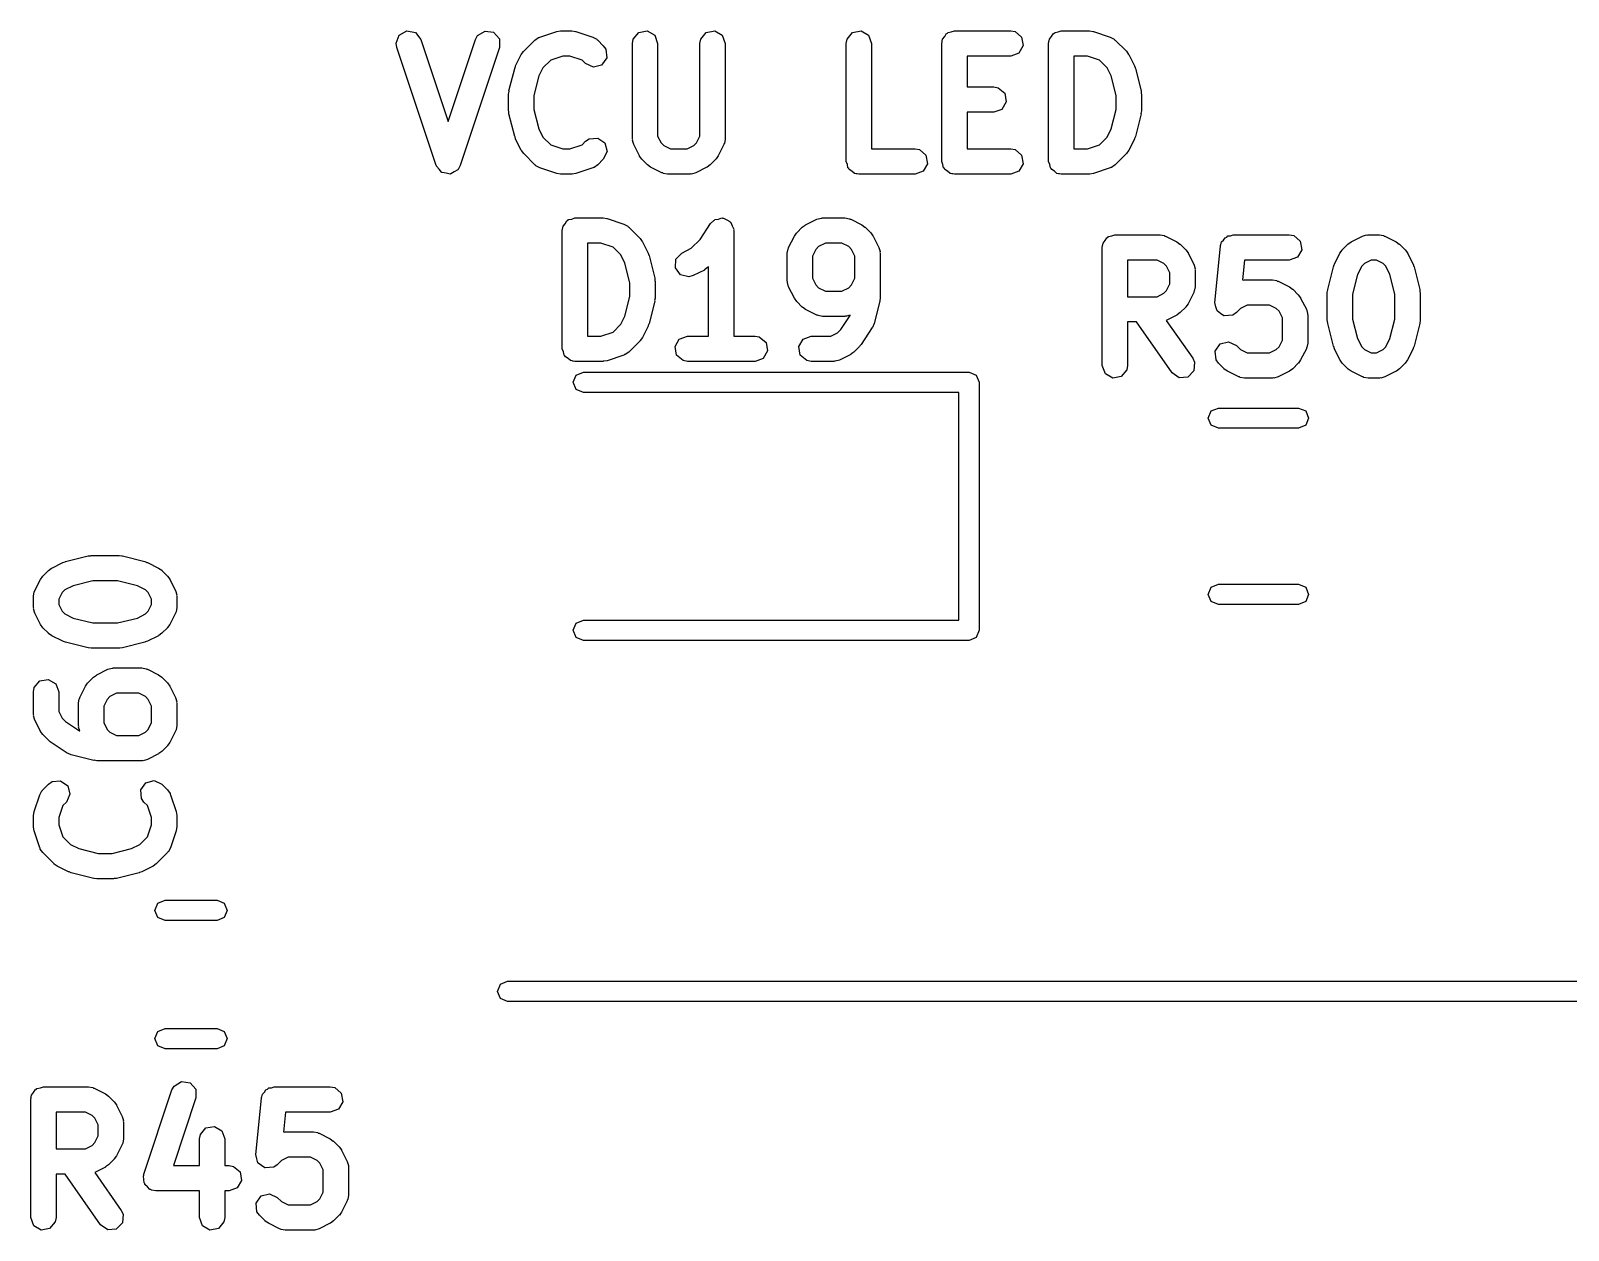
# Model space of a CAD drawing. Extents: x 72 to 186, y -144 to -85.
# Drawn here: x 140.32 to 149.44, y -93.14 to -86.03 of the extents above; entities that cross this region are included whole.
import ezdxf

# ---------------------------------------------------------------- set-up
doc = ezdxf.new("R2010")
doc.units = 0
doc.layers.add('BLACK', color=7, linetype='CONTINUOUS')

msp = doc.modelspace()

# ---------------------------------------------------------------- linework, layer by layer
at = {"layer": 'BLACK', "linetype": 'CONTINUOUS'}
for p, q in [((142.49, -86.1045), (142.509, -86.0568)), ((142.509, -86.0568), (142.554, -86.0323)), ((142.554, -86.0323), (142.605, -86.0426)), ((142.605, -86.0426), (142.637, -86.0828)), ((142.637, -86.0828), (142.799, -86.5694)), ((142.799, -86.5694), (142.961, -86.0828)), ((142.961, -86.0828), (142.973, -86.0599)), ((142.973, -86.0599), (143.017, -86.0331)), ((143.017, -86.0331), (143.068, -86.0406)), ((143.068, -86.0406), (143.102, -86.079)), ((143.102, -86.079), (143.103, -86.1302)), ((143.246, -86.1535), (143.312, -86.0868)), ((143.312, -86.0868), (143.334, -86.0719)), ((143.334, -86.0719), (143.338, -86.0715)), ((143.338, -86.0715), (143.342, -86.0687)), ((143.342, -86.0687), (143.442, -86.0354)), ((143.442, -86.0354), (143.464, -86.0321)), ((143.464, -86.0321), (143.465, -86.0315)), ((143.465, -86.0315), (143.532, -86.0315)), ((143.532, -86.0315), (143.554, -86.0354)), ((143.554, -86.0354), (143.556, -86.0354)), ((143.556, -86.0354), (143.656, -86.0687)), ((143.656, -86.0687), (143.679, -86.0811)), ((143.679, -86.0811), (143.681, -86.0849)), ((143.681, -86.0849), (143.685, -86.0868)), ((143.685, -86.0868), (143.718, -86.1202)), ((143.89, -86.1065), (143.895, -86.0809)), ((143.895, -86.0809), (143.928, -86.0416)), ((143.928, -86.0416), (143.978, -86.0327)), ((143.978, -86.0327), (144.023, -86.0583)), ((144.023, -86.0583), (144.04, -86.1065)), ((144.29, -86.1065), (144.295, -86.0809)), ((144.295, -86.0809), (144.328, -86.0416)), ((144.328, -86.0416), (144.378, -86.0327)), ((144.378, -86.0327), (144.423, -86.0583)), ((144.423, -86.0583), (144.44, -86.1065)), ((145.157, -86.1065), (145.162, -86.0809)), ((145.162, -86.0809), (145.195, -86.0416)), ((145.195, -86.0416), (145.245, -86.0327)), ((145.245, -86.0327), (145.289, -86.0583)), ((145.289, -86.0583), (145.307, -86.1065)), ((145.724, -86.1065), (145.725, -86.0968)), ((145.725, -86.0935), (145.726, -86.0906)), ((145.725, -86.0968), (145.725, -86.0935)), ((145.726, -86.0906), (145.728, -86.0809)), ((145.728, -86.0809), (145.741, -86.066)), ((145.741, -86.066), (145.75, -86.0491)), ((145.75, -86.0491), (145.757, -86.0468)), ((145.757, -86.0468), (145.761, -86.0416)), ((145.761, -86.0416), (145.78, -86.0382)), ((145.78, -86.0382), (145.799, -86.0315)), ((145.799, -86.0315), (146.132, -86.0315)), ((146.132, -86.0315), (146.158, -86.0361)), ((146.158, -86.0361), (146.197, -86.069)), ((146.197, -86.069), (146.206, -86.1196)), ((146.357, -86.1065), (146.359, -86.0968)), ((146.358, -86.0935), (146.36, -86.0906)), ((146.359, -86.0968), (146.358, -86.0935)), ((146.36, -86.0906), (146.362, -86.0809)), ((146.362, -86.0809), (146.374, -86.066)), ((146.374, -86.066), (146.384, -86.0491)), ((146.384, -86.0491), (146.39, -86.0468)), ((146.39, -86.0468), (146.395, -86.0416)), ((146.395, -86.0416), (146.414, -86.0382)), ((146.414, -86.0382), (146.432, -86.0315)), ((146.432, -86.0315), (146.599, -86.0315)), ((146.599, -86.0315), (146.621, -86.0354)), ((146.621, -86.0354), (146.622, -86.0354)), ((146.622, -86.0354), (146.722, -86.0687)), ((146.722, -86.0687), (146.745, -86.0811)), ((146.745, -86.0811), (146.748, -86.0849)), ((146.748, -86.0849), (146.752, -86.0868)), ((146.752, -86.0868), (146.818, -86.1535)), ((142.494, -86.1302), (142.49, -86.1045)), ((142.728, -86.8302), (142.494, -86.1302)), ((143.103, -86.1302), (142.87, -86.8302)), ((143.198, -86.2397), (143.232, -86.173)), ((143.232, -86.173), (143.245, -86.155)), ((143.245, -86.155), (143.246, -86.1535)), ((143.478, -86.1815), (143.406, -86.2054)), ((143.52, -86.1815), (143.478, -86.1815)), ((143.592, -86.2054), (143.52, -86.1815)), ((143.718, -86.1202), (143.733, -86.1415)), ((143.733, -86.1415), (143.738, -86.1926)), ((143.89, -86.6732), (143.89, -86.1065)), ((144.04, -86.1065), (144.04, -86.6555)), ((144.29, -86.6555), (144.29, -86.1065)), ((144.44, -86.1065), (144.44, -86.6732)), ((145.157, -86.8065), (145.157, -86.1065)), ((145.307, -86.1065), (145.307, -86.7315)), ((145.724, -86.8065), (145.724, -86.1065)), ((146.132, -86.1815), (145.874, -86.1815)), ((145.874, -86.1815), (145.874, -86.3649)), ((146.18, -86.164), (146.132, -86.1815)), ((146.206, -86.1196), (146.18, -86.164)), ((146.357, -86.8065), (146.357, -86.1065)), ((146.587, -86.1815), (146.507, -86.1815)), ((146.507, -86.1815), (146.507, -86.7315)), ((146.658, -86.2054), (146.587, -86.1815)), ((146.818, -86.1535), (146.831, -86.1719)), ((146.831, -86.1719), (146.832, -86.173)), ((146.832, -86.173), (146.866, -86.2397)), ((143.159, -86.3883), (143.193, -86.255)), ((143.193, -86.255), (143.198, -86.2432)), ((143.198, -86.2432), (143.198, -86.2397)), ((143.36, -86.251), (143.336, -86.2994)), ((143.406, -86.2054), (143.36, -86.251)), ((143.612, -86.2262), (143.592, -86.2054)), ((143.659, -86.2479), (143.612, -86.2262)), ((143.708, -86.2346), (143.659, -86.2479)), ((143.738, -86.1926), (143.708, -86.2346)), ((146.704, -86.251), (146.658, -86.2054)), ((146.728, -86.2994), (146.704, -86.251)), ((146.866, -86.2397), (146.869, -86.2521)), ((146.869, -86.2521), (146.871, -86.255)), ((146.871, -86.255), (146.905, -86.3883)), ((143.336, -86.2994), (143.307, -86.4158)), ((145.874, -86.3649), (146.032, -86.3649)), ((146.032, -86.3649), (146.058, -86.3694)), ((146.058, -86.3694), (146.097, -86.4024)), ((146.757, -86.4158), (146.728, -86.2994)), ((143.157, -86.4065), (143.16, -86.3918)), ((143.157, -86.5065), (143.157, -86.4065)), ((143.16, -86.3918), (143.159, -86.3883)), ((143.307, -86.4158), (143.307, -86.4973)), ((146.106, -86.4529), (146.08, -86.4973)), ((146.097, -86.4024), (146.106, -86.4529)), ((146.757, -86.4973), (146.757, -86.4158)), ((146.905, -86.3883), (146.906, -86.4033)), ((146.906, -86.4033), (146.907, -86.4065)), ((146.907, -86.4065), (146.907, -86.5065)), ((143.158, -86.5098), (143.157, -86.5065)), ((143.159, -86.5247), (143.158, -86.5098)), ((143.193, -86.6581), (143.159, -86.5247)), ((143.307, -86.4973), (143.336, -86.6137)), ((146.032, -86.5149), (145.874, -86.5149)), ((145.874, -86.5149), (145.874, -86.7315)), ((146.08, -86.4973), (146.032, -86.5149)), ((146.728, -86.6137), (146.757, -86.4973)), ((146.905, -86.5247), (146.871, -86.6581)), ((146.907, -86.5065), (146.904, -86.5213)), ((146.904, -86.5213), (146.905, -86.5247)), ((143.336, -86.6137), (143.36, -86.6621)), ((146.704, -86.6621), (146.728, -86.6137)), ((143.195, -86.661), (143.193, -86.6581)), ((143.198, -86.6734), (143.195, -86.661)), ((143.232, -86.7401), (143.198, -86.6734)), ((143.36, -86.6621), (143.406, -86.7076)), ((143.406, -86.7076), (143.478, -86.7315)), ((143.478, -86.7315), (143.52, -86.7315)), ((143.52, -86.7315), (143.592, -86.7076)), ((143.592, -86.7076), (143.612, -86.6868)), ((143.612, -86.6868), (143.634, -86.6719)), ((143.634, -86.6719), (143.685, -86.6674)), ((143.685, -86.6674), (143.727, -86.6968)), ((143.727, -86.6968), (143.74, -86.7464)), ((143.892, -86.6774), (143.89, -86.6732)), ((143.891, -86.6818), (143.892, -86.6774)), ((143.898, -86.7067), (143.891, -86.6818)), ((143.932, -86.7734), (143.898, -86.7067)), ((144.04, -86.6555), (144.06, -86.6954)), ((144.06, -86.6954), (144.076, -86.7116)), ((144.076, -86.7116), (144.116, -86.7315)), ((144.116, -86.7315), (144.214, -86.7315)), ((144.214, -86.7315), (144.254, -86.7116)), ((144.254, -86.7116), (144.27, -86.6954)), ((144.27, -86.6954), (144.29, -86.6555)), ((144.432, -86.7067), (144.399, -86.7734)), ((144.433, -86.7023), (144.432, -86.7067)), ((144.436, -86.6989), (144.433, -86.7023)), ((144.44, -86.6732), (144.436, -86.6989)), ((145.307, -86.7315), (145.565, -86.7315)), ((145.565, -86.7315), (145.591, -86.7361)), ((145.591, -86.7361), (145.63, -86.769)), ((145.874, -86.7315), (146.132, -86.7315)), ((146.132, -86.7315), (146.158, -86.7361)), ((146.158, -86.7361), (146.197, -86.769)), ((146.507, -86.7315), (146.587, -86.7315)), ((146.587, -86.7315), (146.658, -86.7076)), ((146.658, -86.7076), (146.704, -86.6621)), ((146.866, -86.6734), (146.832, -86.7401)), ((146.871, -86.6581), (146.866, -86.6699)), ((146.866, -86.6699), (146.866, -86.6734)), ((143.233, -86.7412), (143.232, -86.7401)), ((143.246, -86.7596), (143.233, -86.7412)), ((143.312, -86.8262), (143.246, -86.7596)), ((143.316, -86.8281), (143.312, -86.8262)), ((143.685, -86.8262), (143.664, -86.8412)), ((143.718, -86.7929), (143.685, -86.8262)), ((143.74, -86.7464), (143.718, -86.7929)), ((143.933, -86.7745), (143.932, -86.7734)), ((143.946, -86.7929), (143.933, -86.7745)), ((143.979, -86.8262), (143.946, -86.7929)), ((143.98, -86.8269), (143.979, -86.8262)), ((143.998, -86.8403), (143.98, -86.8269)), ((144.352, -86.8262), (144.333, -86.8391)), ((144.385, -86.7929), (144.352, -86.8262)), ((144.386, -86.7914), (144.385, -86.7929)), ((144.399, -86.7734), (144.386, -86.7914)), ((145.164, -86.8248), (145.157, -86.8065)), ((145.167, -86.844), (145.164, -86.8248)), ((145.639, -86.8196), (145.614, -86.864)), ((145.63, -86.769), (145.639, -86.8196)), ((145.73, -86.8248), (145.724, -86.8065)), ((145.734, -86.844), (145.73, -86.8248)), ((146.206, -86.8196), (146.18, -86.864)), ((146.197, -86.769), (146.206, -86.8196)), ((146.364, -86.8248), (146.357, -86.8065)), ((146.367, -86.844), (146.364, -86.8248)), ((146.752, -86.8262), (146.73, -86.8412)), ((146.818, -86.7596), (146.752, -86.8262)), ((146.819, -86.7581), (146.818, -86.7596)), ((146.832, -86.7401), (146.819, -86.7581)), ((142.729, -86.8319), (142.728, -86.8302)), ((142.729, -86.8341), (142.729, -86.8319)), ((142.745, -86.8519), (142.729, -86.8341)), ((142.759, -86.8704), (142.745, -86.8519)), ((142.762, -86.8709), (142.759, -86.8704)), ((142.763, -86.8725), (142.762, -86.8709)), ((142.786, -86.876), (142.763, -86.8725)), ((142.81, -86.8807), (142.786, -86.876)), ((142.812, -86.8797), (142.81, -86.8807)), ((142.814, -86.88), (142.812, -86.8797)), ((142.834, -86.8676), (142.814, -86.88)), ((142.855, -86.8563), (142.834, -86.8676)), ((142.856, -86.8543), (142.855, -86.8563)), ((142.857, -86.8532), (142.856, -86.8543)), ((142.87, -86.8302), (142.857, -86.8532)), ((143.319, -86.8319), (143.316, -86.8281)), ((143.342, -86.8444), (143.319, -86.8319)), ((143.442, -86.8777), (143.342, -86.8444)), ((143.443, -86.8776), (143.442, -86.8777)), ((143.465, -86.8815), (143.443, -86.8776)), ((143.532, -86.8815), (143.465, -86.8815)), ((143.534, -86.881), (143.532, -86.8815)), ((143.556, -86.8777), (143.534, -86.881)), ((143.656, -86.8444), (143.556, -86.8777)), ((143.659, -86.8416), (143.656, -86.8444)), ((143.664, -86.8412), (143.659, -86.8416)), ((144.065, -86.8736), (143.998, -86.8403)), ((144.07, -86.8741), (144.065, -86.8736)), ((144.073, -86.877), (144.07, -86.8741)), ((144.099, -86.8815), (144.073, -86.877)), ((144.232, -86.8815), (144.099, -86.8815)), ((144.236, -86.88), (144.232, -86.8815)), ((144.241, -86.881), (144.236, -86.88)), ((144.266, -86.8736), (144.241, -86.881)), ((144.332, -86.8403), (144.266, -86.8736)), ((144.333, -86.8391), (144.332, -86.8403)), ((145.172, -86.8484), (145.167, -86.844)), ((145.175, -86.8547), (145.172, -86.8484)), ((145.191, -86.8645), (145.175, -86.8547)), ((145.206, -86.877), (145.191, -86.8645)), ((145.216, -86.8787), (145.206, -86.877)), ((145.219, -86.8804), (145.216, -86.8787)), ((145.222, -86.8798), (145.219, -86.8804)), ((145.232, -86.8815), (145.222, -86.8798)), ((145.565, -86.8815), (145.232, -86.8815)), ((145.614, -86.864), (145.565, -86.8815)), ((145.739, -86.8484), (145.734, -86.844)), ((145.741, -86.8547), (145.739, -86.8484)), ((145.758, -86.8645), (145.741, -86.8547)), ((145.773, -86.877), (145.758, -86.8645)), ((145.783, -86.8787), (145.773, -86.877)), ((145.786, -86.8804), (145.783, -86.8787)), ((145.789, -86.8798), (145.786, -86.8804)), ((145.799, -86.8815), (145.789, -86.8798)), ((146.132, -86.8815), (145.799, -86.8815)), ((146.18, -86.864), (146.132, -86.8815)), ((146.372, -86.8484), (146.367, -86.844)), ((146.375, -86.8547), (146.372, -86.8484)), ((146.391, -86.8645), (146.375, -86.8547)), ((146.406, -86.877), (146.391, -86.8645)), ((146.416, -86.8787), (146.406, -86.877)), ((146.419, -86.8804), (146.416, -86.8787)), ((146.422, -86.8798), (146.419, -86.8804)), ((146.432, -86.8815), (146.422, -86.8798)), ((146.599, -86.8815), (146.432, -86.8815)), ((146.6, -86.881), (146.599, -86.8815)), ((146.622, -86.8777), (146.6, -86.881)), ((146.722, -86.8444), (146.622, -86.8777)), ((146.726, -86.8416), (146.722, -86.8444)), ((146.73, -86.8412), (146.726, -86.8416)), ((143.478, -87.2001), (143.48, -87.1904)), ((143.48, -87.1904), (143.492, -87.1755)), ((143.492, -87.1755), (143.502, -87.1586)), ((143.502, -87.1586), (143.508, -87.1563)), ((143.508, -87.1563), (143.512, -87.1511)), ((143.512, -87.1511), (143.532, -87.1477)), ((143.532, -87.1477), (143.55, -87.141)), ((143.55, -87.141), (143.717, -87.141)), ((143.717, -87.141), (143.739, -87.1449)), ((143.739, -87.1449), (143.74, -87.1449)), ((143.74, -87.1449), (143.84, -87.1782)), ((143.84, -87.1782), (143.863, -87.1906)), ((143.863, -87.1906), (143.866, -87.1944)), ((144.292, -87.2683), (144.354, -87.1744)), ((144.354, -87.1744), (144.372, -87.1556)), ((144.372, -87.1556), (144.376, -87.1544)), ((144.376, -87.1544), (144.379, -87.1511)), ((144.379, -87.1511), (144.401, -87.1473)), ((144.401, -87.1473), (144.421, -87.1412)), ((144.421, -87.1412), (144.425, -87.1429)), ((144.425, -87.1429), (144.43, -87.1422)), ((144.43, -87.1422), (144.449, -87.1531)), ((144.449, -87.1531), (144.468, -87.1618)), ((144.468, -87.1618), (144.47, -87.1657)), ((144.47, -87.1657), (144.474, -87.1678)), ((144.474, -87.1678), (144.482, -87.1883)), ((144.482, -87.1883), (144.491, -87.2078)), ((144.897, -87.1963), (144.915, -87.1835)), ((144.915, -87.1835), (144.916, -87.1823)), ((144.916, -87.1823), (144.983, -87.149)), ((144.983, -87.149), (145.008, -87.1415)), ((145.008, -87.1415), (145.012, -87.1426)), ((145.012, -87.1426), (145.017, -87.141)), ((145.017, -87.141), (145.15, -87.141)), ((145.15, -87.141), (145.176, -87.1456)), ((145.176, -87.1456), (145.179, -87.1484)), ((145.179, -87.1484), (145.184, -87.149)), ((145.184, -87.149), (145.25, -87.1823)), ((145.25, -87.1823), (145.268, -87.1956)), ((143.475, -87.216), (143.477, -87.2063)), ((143.475, -87.916), (143.475, -87.216)), ((143.476, -87.203), (143.478, -87.2001)), ((143.477, -87.2063), (143.476, -87.203)), ((143.866, -87.1944), (143.87, -87.1963)), ((143.87, -87.1963), (143.936, -87.263)), ((143.936, -87.263), (143.949, -87.2814)), ((143.949, -87.2814), (143.95, -87.2825)), ((143.95, -87.2825), (143.984, -87.3492)), ((144.239, -87.3211), (144.292, -87.2683)), ((144.491, -87.2078), (144.49, -87.212)), ((144.49, -87.212), (144.492, -87.216)), ((144.492, -87.216), (144.492, -87.841)), ((144.816, -87.3158), (144.85, -87.2492)), ((144.85, -87.2492), (144.863, -87.2311)), ((144.863, -87.2311), (144.864, -87.2297)), ((144.864, -87.2297), (144.897, -87.1963)), ((145.268, -87.1956), (145.27, -87.1963)), ((145.27, -87.1963), (145.303, -87.2297)), ((145.303, -87.2297), (145.316, -87.248)), ((145.316, -87.248), (145.317, -87.2492)), ((145.317, -87.2492), (145.35, -87.3158)), ((146.68, -87.2904), (146.692, -87.2755)), ((146.692, -87.2755), (146.702, -87.2586)), ((146.702, -87.2586), (146.708, -87.2563)), ((146.708, -87.2563), (146.712, -87.2511)), ((146.712, -87.2511), (146.732, -87.2477)), ((146.732, -87.2477), (146.75, -87.241)), ((146.75, -87.241), (147.017, -87.241)), ((147.017, -87.241), (147.042, -87.2456)), ((147.042, -87.2456), (147.046, -87.2484)), ((147.046, -87.2484), (147.05, -87.249)), ((147.05, -87.249), (147.117, -87.2823)), ((147.117, -87.2823), (147.135, -87.2956)), ((147.382, -87.2835), (147.394, -87.2724)), ((147.394, -87.2724), (147.402, -87.2586)), ((147.402, -87.2586), (147.412, -87.255)), ((147.412, -87.255), (147.419, -87.2477)), ((147.419, -87.2477), (147.435, -87.2465)), ((147.435, -87.2465), (147.45, -87.241)), ((147.45, -87.241), (147.783, -87.241)), ((147.783, -87.241), (147.809, -87.2456)), ((147.809, -87.2456), (147.848, -87.2785)), ((147.848, -87.2785), (147.857, -87.3291)), ((148.149, -87.2835), (148.15, -87.2823)), ((148.15, -87.2823), (148.216, -87.249)), ((148.216, -87.249), (148.241, -87.2415)), ((148.241, -87.2415), (148.246, -87.2426)), ((148.246, -87.2426), (148.25, -87.241)), ((148.25, -87.241), (148.317, -87.241)), ((148.317, -87.241), (148.342, -87.2456)), ((148.342, -87.2456), (148.346, -87.2484)), ((148.346, -87.2484), (148.35, -87.249)), ((148.35, -87.249), (148.417, -87.2823)), ((148.417, -87.2823), (148.435, -87.2956)), ((143.704, -87.291), (143.625, -87.291)), ((143.625, -87.291), (143.625, -87.841)), ((143.776, -87.3149), (143.704, -87.291)), ((143.822, -87.3605), (143.776, -87.3149)), ((143.846, -87.4089), (143.822, -87.3605)), ((143.984, -87.3492), (143.987, -87.3616)), ((143.987, -87.3616), (143.989, -87.3645)), ((143.989, -87.3645), (144.023, -87.4978)), ((144.148, -87.3862), (144.183, -87.349)), ((144.183, -87.349), (144.239, -87.3211)), ((144.808, -87.3494), (144.813, -87.3237)), ((144.808, -87.516), (144.808, -87.3494)), ((144.813, -87.3237), (144.816, -87.3203)), ((144.816, -87.3203), (144.816, -87.3158)), ((144.978, -87.3271), (144.958, -87.3671)), ((144.958, -87.3671), (144.958, -87.4983)), ((144.994, -87.311), (144.978, -87.3271)), ((145.034, -87.291), (144.994, -87.311)), ((145.132, -87.291), (145.034, -87.291)), ((145.172, -87.311), (145.132, -87.291)), ((145.188, -87.3271), (145.172, -87.311)), ((145.208, -87.3671), (145.188, -87.3271)), ((145.208, -87.4983), (145.208, -87.3671)), ((145.35, -87.3158), (145.358, -87.3408)), ((145.358, -87.3408), (145.357, -87.3452)), ((145.357, -87.3452), (145.358, -87.3494)), ((145.358, -87.3494), (145.358, -87.616)), ((146.675, -87.316), (146.677, -87.3063)), ((146.675, -88.016), (146.675, -87.316)), ((146.676, -87.303), (146.678, -87.3001)), ((146.677, -87.3063), (146.676, -87.303)), ((146.678, -87.3001), (146.68, -87.2904)), ((147.135, -87.2956), (147.136, -87.2963)), ((147.136, -87.2963), (147.17, -87.3297)), ((147.17, -87.3297), (147.183, -87.348)), ((147.183, -87.348), (147.184, -87.3492)), ((147.184, -87.3492), (147.217, -87.4158)), ((147.342, -87.6419), (147.375, -87.3086)), ((147.375, -87.3086), (147.376, -87.3048)), ((147.376, -87.303), (147.378, -87.3003)), ((147.376, -87.3048), (147.376, -87.303)), ((147.378, -87.3003), (147.382, -87.2835)), ((147.832, -87.3735), (147.783, -87.391)), ((147.857, -87.3291), (147.832, -87.3735)), ((148.05, -87.4158), (148.083, -87.3492)), ((148.083, -87.3492), (148.096, -87.3312)), ((148.096, -87.3312), (148.097, -87.3297)), ((148.097, -87.3297), (148.13, -87.2963)), ((148.13, -87.2963), (148.149, -87.2835)), ((148.435, -87.2956), (148.436, -87.2963)), ((148.436, -87.2963), (148.47, -87.3297)), ((148.47, -87.3297), (148.483, -87.348)), ((148.483, -87.348), (148.484, -87.3492)), ((148.484, -87.3492), (148.517, -87.4158)), ((143.875, -87.5253), (143.846, -87.4089)), ((144.145, -87.4374), (144.148, -87.3862)), ((144.175, -87.4786), (144.145, -87.4374)), ((144.317, -87.4498), (144.25, -87.4831)), ((144.318, -87.4486), (144.317, -87.4498)), ((144.336, -87.4357), (144.318, -87.4486)), ((144.342, -87.4304), (144.336, -87.4357)), ((144.342, -87.841), (144.342, -87.4304)), ((146.999, -87.391), (146.825, -87.391)), ((146.825, -87.391), (146.825, -87.6077)), ((147.039, -87.411), (146.999, -87.391)), ((147.055, -87.4271), (147.039, -87.411)), ((147.075, -87.4671), (147.055, -87.4271)), ((147.217, -87.4158), (147.225, -87.4408)), ((147.225, -87.4408), (147.223, -87.4452)), ((147.223, -87.4452), (147.225, -87.4494)), ((147.225, -87.4494), (147.225, -87.5494)), ((147.518, -87.391), (147.506, -87.5088)), ((147.783, -87.391), (147.518, -87.391)), ((148.011, -87.5645), (148.044, -87.4312)), ((148.044, -87.4312), (148.049, -87.4194)), ((148.049, -87.4194), (148.05, -87.4158)), ((148.212, -87.4271), (148.187, -87.4755)), ((148.228, -87.411), (148.212, -87.4271)), ((148.268, -87.391), (148.228, -87.411)), ((148.299, -87.391), (148.268, -87.391)), ((148.339, -87.411), (148.299, -87.391)), ((148.355, -87.4271), (148.339, -87.411)), ((148.379, -87.4755), (148.355, -87.4271)), ((148.517, -87.4158), (148.521, -87.4282)), ((148.521, -87.4282), (148.523, -87.4312)), ((148.523, -87.4312), (148.556, -87.5645)), ((143.875, -87.6068), (143.875, -87.5253)), ((144.023, -87.4978), (144.024, -87.5128)), ((144.024, -87.5128), (144.025, -87.516)), ((144.025, -87.516), (144.025, -87.616)), ((144.225, -87.4905), (144.175, -87.4786)), ((144.25, -87.4831), (144.225, -87.4905)), ((144.81, -87.5202), (144.808, -87.516)), ((144.809, -87.5246), (144.81, -87.5202)), ((144.816, -87.5496), (144.809, -87.5246)), ((144.85, -87.6162), (144.816, -87.5496)), ((144.958, -87.4983), (144.978, -87.5383)), ((144.978, -87.5383), (144.994, -87.5544)), ((144.994, -87.5544), (145.034, -87.5744)), ((145.132, -87.5744), (145.172, -87.5544)), ((145.172, -87.5544), (145.188, -87.5383)), ((145.188, -87.5383), (145.208, -87.4983)), ((147.055, -87.5716), (147.075, -87.5317)), ((147.075, -87.5317), (147.075, -87.4671)), ((147.225, -87.5494), (147.22, -87.575)), ((147.506, -87.5088), (147.508, -87.5082)), ((147.508, -87.5082), (147.512, -87.5092)), ((147.512, -87.5092), (147.517, -87.5077)), ((147.517, -87.5077), (147.683, -87.5077)), ((147.683, -87.5077), (147.709, -87.5122)), ((147.709, -87.5122), (147.712, -87.5151)), ((147.712, -87.5151), (147.717, -87.5156)), ((147.717, -87.5156), (147.784, -87.549)), ((147.784, -87.549), (147.802, -87.5623)), ((148.187, -87.4755), (148.158, -87.5919)), ((148.408, -87.5919), (148.379, -87.4755)), ((143.846, -87.7232), (143.875, -87.6068)), ((144.023, -87.6342), (143.989, -87.7676)), ((144.025, -87.616), (144.022, -87.6308)), ((144.022, -87.6308), (144.023, -87.6342)), ((144.851, -87.6174), (144.85, -87.6162)), ((144.864, -87.6357), (144.851, -87.6174)), ((144.897, -87.6691), (144.864, -87.6357)), ((145.034, -87.5744), (145.132, -87.5744)), ((145.356, -87.6342), (145.323, -87.7676)), ((145.358, -87.616), (145.356, -87.6308)), ((145.356, -87.6308), (145.356, -87.6342)), ((146.825, -87.6077), (146.999, -87.6077)), ((146.999, -87.6077), (147.039, -87.5877)), ((147.039, -87.5877), (147.055, -87.5716)), ((147.217, -87.5829), (147.184, -87.6496)), ((147.218, -87.5785), (147.217, -87.5829)), ((147.22, -87.575), (147.218, -87.5785)), ((147.342, -87.6424), (147.342, -87.6419)), ((147.342, -87.6428), (147.342, -87.6424)), ((147.348, -87.6672), (147.342, -87.6428)), ((147.802, -87.5623), (147.803, -87.563)), ((147.803, -87.563), (147.836, -87.5963)), ((147.836, -87.5963), (147.849, -87.6147)), ((147.849, -87.6147), (147.85, -87.6158)), ((147.85, -87.6158), (147.884, -87.6825)), ((148.008, -87.5827), (148.011, -87.568)), ((148.008, -87.7494), (148.008, -87.5827)), ((148.011, -87.568), (148.011, -87.5645)), ((148.158, -87.5919), (148.158, -87.7401)), ((148.408, -87.7401), (148.408, -87.5919)), ((148.556, -87.5645), (148.557, -87.5794)), ((148.557, -87.5794), (148.558, -87.5827)), ((148.558, -87.5827), (148.558, -87.7494)), ((143.822, -87.7716), (143.846, -87.7232)), ((144.898, -87.6698), (144.897, -87.6691)), ((144.916, -87.6831), (144.898, -87.6698)), ((144.983, -87.7164), (144.916, -87.6831)), ((144.988, -87.717), (144.983, -87.7164)), ((144.991, -87.7198), (144.988, -87.717)), ((145.017, -87.7244), (144.991, -87.7198)), ((145.15, -87.7244), (145.017, -87.7244)), ((145.125, -87.8016), (145.18, -87.7186)), ((145.154, -87.7228), (145.15, -87.7244)), ((145.159, -87.7239), (145.154, -87.7228)), ((145.181, -87.7173), (145.159, -87.7239)), ((145.18, -87.7186), (145.181, -87.7173)), ((147.117, -87.7164), (147.054, -87.7479)), ((147.118, -87.7153), (147.117, -87.7164)), ((147.136, -87.7024), (147.118, -87.7153)), ((147.17, -87.6691), (147.136, -87.7024)), ((147.184, -87.6496), (147.17, -87.6676)), ((147.17, -87.6676), (147.17, -87.6691)), ((147.355, -87.6916), (147.348, -87.6672)), ((147.355, -87.6919), (147.355, -87.6916)), ((147.355, -87.6924), (147.355, -87.6919)), ((147.376, -87.7068), (147.355, -87.6924)), ((147.396, -87.7216), (147.376, -87.7068)), ((147.397, -87.7215), (147.396, -87.7216)), ((147.422, -87.7196), (147.397, -87.7218)), ((147.397, -87.7218), (147.397, -87.7215)), ((147.448, -87.7177), (147.422, -87.7196)), ((147.47, -87.7024), (147.448, -87.7173)), ((147.448, -87.7173), (147.448, -87.7174)), ((147.448, -87.7174), (147.448, -87.7177)), ((147.494, -87.6777), (147.47, -87.7024)), ((147.534, -87.6577), (147.494, -87.6777)), ((147.666, -87.6577), (147.534, -87.6577)), ((147.706, -87.6777), (147.666, -87.6577)), ((147.722, -87.6938), (147.706, -87.6777)), ((147.742, -87.7337), (147.722, -87.6938)), ((147.742, -87.865), (147.742, -87.7337)), ((147.884, -87.6825), (147.891, -87.7075)), ((147.891, -87.7075), (147.89, -87.7118)), ((147.89, -87.7118), (147.892, -87.716)), ((147.892, -87.716), (147.892, -87.8827)), ((143.704, -87.841), (143.776, -87.8171)), ((143.776, -87.8171), (143.822, -87.7716)), ((143.984, -87.7829), (143.95, -87.8496)), ((143.989, -87.7676), (143.984, -87.7794)), ((143.984, -87.7794), (143.984, -87.7829)), ((145.066, -87.841), (145.106, -87.8211)), ((145.106, -87.8211), (145.125, -87.8016)), ((145.312, -87.791), (145.246, -87.891)), ((145.313, -87.7905), (145.312, -87.791)), ((145.323, -87.7676), (145.313, -87.7905)), ((146.878, -87.7577), (146.825, -87.7577)), ((146.825, -87.7577), (146.825, -88.016)), ((147.089, -88.059), (146.878, -87.7577)), ((147.054, -87.7479), (147.211, -87.973)), ((148.01, -87.7526), (148.008, -87.7494)), ((148.011, -87.7676), (148.01, -87.7526)), ((148.044, -87.9009), (148.011, -87.7676)), ((148.158, -87.7401), (148.187, -87.8565)), ((148.379, -87.8565), (148.408, -87.7401)), ((148.556, -87.7676), (148.523, -87.9009)), ((148.558, -87.7494), (148.556, -87.7641)), ((148.556, -87.7641), (148.556, -87.7676)), ((143.482, -87.9343), (143.475, -87.916)), ((143.625, -87.841), (143.704, -87.841)), ((143.936, -87.8691), (143.87, -87.9357)), ((143.937, -87.8676), (143.936, -87.8691)), ((143.95, -87.8496), (143.937, -87.8676)), ((144.143, -87.903), (144.168, -87.8586)), ((144.152, -87.9535), (144.143, -87.903)), ((144.168, -87.8586), (144.217, -87.841)), ((144.217, -87.841), (144.342, -87.841)), ((144.492, -87.841), (144.617, -87.841)), ((144.617, -87.841), (144.642, -87.8456)), ((144.642, -87.8456), (144.682, -87.8785)), ((144.682, -87.8785), (144.691, -87.9291)), ((144.876, -87.903), (144.902, -87.8586)), ((144.885, -87.9535), (144.876, -87.903)), ((144.902, -87.8586), (144.95, -87.841)), ((144.95, -87.841), (145.066, -87.841)), ((145.236, -87.9024), (145.203, -87.9357)), ((145.238, -87.8992), (145.236, -87.9024)), ((145.246, -87.891), (145.238, -87.8992)), ((147.344, -87.93), (147.374, -87.8879)), ((147.374, -87.8879), (147.423, -87.8747)), ((147.423, -87.8747), (147.47, -87.8963)), ((147.47, -87.8963), (147.494, -87.9211)), ((147.494, -87.9211), (147.534, -87.941)), ((147.666, -87.941), (147.706, -87.9211)), ((147.706, -87.9211), (147.722, -87.9049)), ((147.722, -87.9049), (147.742, -87.865)), ((147.884, -87.9162), (147.85, -87.9829)), ((147.887, -87.9084), (147.884, -87.9118)), ((147.884, -87.9118), (147.884, -87.9162)), ((147.892, -87.8827), (147.887, -87.9084)), ((148.046, -87.9038), (148.044, -87.9009)), ((148.05, -87.9162), (148.046, -87.9038)), ((148.083, -87.9829), (148.05, -87.9162)), ((148.187, -87.8565), (148.212, -87.9049)), ((148.212, -87.9049), (148.228, -87.9211)), ((148.228, -87.9211), (148.268, -87.941)), ((148.299, -87.941), (148.339, -87.9211)), ((148.339, -87.9211), (148.355, -87.9049)), ((148.355, -87.9049), (148.379, -87.8565)), ((148.517, -87.9162), (148.484, -87.9829)), ((148.523, -87.9009), (148.517, -87.9127)), ((148.517, -87.9127), (148.517, -87.9162)), ((143.485, -87.9535), (143.482, -87.9343)), ((143.49, -87.9579), (143.485, -87.9535)), ((143.493, -87.9642), (143.49, -87.9579)), ((143.509, -87.974), (143.493, -87.9642)), ((143.524, -87.9865), (143.509, -87.974)), ((143.534, -87.9882), (143.524, -87.9865)), ((143.537, -87.9899), (143.534, -87.9882)), ((143.54, -87.9893), (143.537, -87.9899)), ((143.55, -87.991), (143.54, -87.9893)), ((143.717, -87.991), (143.55, -87.991)), ((143.718, -87.9905), (143.717, -87.991)), ((143.74, -87.9872), (143.718, -87.9905)), ((143.84, -87.9539), (143.74, -87.9872)), ((143.844, -87.9511), (143.84, -87.9539)), ((143.848, -87.9507), (143.844, -87.9511)), ((143.87, -87.9357), (143.848, -87.9507)), ((144.191, -87.9865), (144.152, -87.9535)), ((144.217, -87.991), (144.191, -87.9865)), ((144.617, -87.991), (144.217, -87.991)), ((144.665, -87.9735), (144.617, -87.991)), ((144.691, -87.9291), (144.665, -87.9735)), ((144.924, -87.9865), (144.885, -87.9535)), ((144.95, -87.991), (144.924, -87.9865)), ((145.083, -87.991), (144.95, -87.991)), ((145.088, -87.9895), (145.083, -87.991)), ((145.092, -87.9905), (145.088, -87.9895)), ((145.117, -87.9831), (145.092, -87.9905)), ((145.184, -87.9498), (145.117, -87.9831)), ((145.185, -87.9486), (145.184, -87.9498)), ((145.203, -87.9357), (145.185, -87.9486)), ((147.211, -87.973), (147.222, -87.9966)), ((147.222, -87.9966), (147.218, -88.0477)), ((147.349, -87.9811), (147.344, -87.93)), ((147.364, -88.0024), (147.349, -87.9811)), ((147.397, -88.0357), (147.364, -88.0024)), ((147.534, -87.941), (147.666, -87.941)), ((147.836, -88.0024), (147.803, -88.0357)), ((147.837, -88.0009), (147.836, -88.0024)), ((147.85, -87.9829), (147.837, -88.0009)), ((148.084, -87.984), (148.083, -87.9829)), ((148.097, -88.0024), (148.084, -87.984)), ((148.13, -88.0357), (148.097, -88.0024)), ((148.268, -87.941), (148.299, -87.941)), ((148.47, -88.0024), (148.436, -88.0357)), ((148.484, -87.9829), (148.47, -88.0009)), ((148.47, -88.0009), (148.47, -88.0024)), ((143.54, -88.115), (143.558, -88.0726)), ((143.558, -88.0726), (143.6, -88.055)), ((143.6, -88.055), (145.885, -88.055)), ((145.885, -88.055), (145.927, -88.0726)), ((145.927, -88.0726), (145.945, -88.115)), ((146.693, -88.0642), (146.675, -88.016)), ((146.737, -88.0899), (146.693, -88.0642)), ((146.787, -88.081), (146.737, -88.0899)), ((146.82, -88.0417), (146.787, -88.081)), ((146.825, -88.016), (146.82, -88.0417)), ((147.131, -88.0885), (147.089, -88.059)), ((147.182, -88.084), (147.131, -88.0885)), ((147.218, -88.0477), (147.182, -88.084)), ((147.398, -88.0364), (147.397, -88.0357)), ((147.416, -88.0498), (147.398, -88.0364)), ((147.483, -88.0831), (147.416, -88.0498)), ((147.488, -88.0836), (147.483, -88.0831)), ((147.491, -88.0865), (147.488, -88.0836)), ((147.517, -88.091), (147.491, -88.0865)), ((147.683, -88.091), (147.517, -88.091)), ((147.688, -88.0895), (147.683, -88.091)), ((147.692, -88.0905), (147.688, -88.0895)), ((147.717, -88.0831), (147.692, -88.0905)), ((147.784, -88.0498), (147.717, -88.0831)), ((147.785, -88.0486), (147.784, -88.0498)), ((147.803, -88.0357), (147.785, -88.0486)), ((148.132, -88.0364), (148.13, -88.0357)), ((148.15, -88.0498), (148.132, -88.0364)), ((148.216, -88.0831), (148.15, -88.0498)), ((148.221, -88.0836), (148.216, -88.0831)), ((148.224, -88.0865), (148.221, -88.0836)), ((148.25, -88.091), (148.224, -88.0865)), ((148.317, -88.091), (148.25, -88.091)), ((148.321, -88.0895), (148.317, -88.091)), ((148.325, -88.0905), (148.321, -88.0895)), ((148.35, -88.0831), (148.325, -88.0905)), ((148.417, -88.0498), (148.35, -88.0831)), ((148.418, -88.0486), (148.417, -88.0498)), ((148.436, -88.0357), (148.418, -88.0486)), ((143.558, -88.1574), (143.54, -88.115)), ((143.6, -88.175), (143.558, -88.1574)), ((145.825, -88.175), (143.6, -88.175)), ((145.825, -89.525), (145.825, -88.175)), ((145.945, -88.115), (145.945, -89.585)), ((147.303, -88.3275), (147.32, -88.2851)), ((147.32, -88.2851), (147.363, -88.2675)), ((147.363, -88.2675), (147.837, -88.2675)), ((147.837, -88.2675), (147.88, -88.2851)), ((147.88, -88.2851), (147.897, -88.3275)), ((147.32, -88.3699), (147.303, -88.3275)), ((147.363, -88.3875), (147.32, -88.3699)), ((147.88, -88.3699), (147.837, -88.3875)), ((147.897, -88.3275), (147.88, -88.3699)), ((147.837, -88.3875), (147.363, -88.3875)), ((140.449, -89.2163), (140.516, -89.1829)), ((140.516, -89.1829), (140.528, -89.1792)), ((140.528, -89.1792), (140.531, -89.1772)), ((140.531, -89.1772), (140.665, -89.1439)), ((140.665, -89.1439), (140.679, -89.1429)), ((140.679, -89.1429), (140.683, -89.1417)), ((140.683, -89.1417), (140.849, -89.1417)), ((140.849, -89.1417), (140.864, -89.1443)), ((140.864, -89.1443), (140.868, -89.1439)), ((140.868, -89.1439), (141.001, -89.1772)), ((141.001, -89.1772), (141.013, -89.1825)), ((141.013, -89.1825), (141.016, -89.1829)), ((141.016, -89.1829), (141.083, -89.2163)), ((140.349, -89.3498), (140.382, -89.2831)), ((140.382, -89.2831), (140.396, -89.2651)), ((140.396, -89.2636), (140.43, -89.2303)), ((140.396, -89.2651), (140.396, -89.2636)), ((140.43, -89.2303), (140.448, -89.2174)), ((140.448, -89.2174), (140.449, -89.2163)), ((141.083, -89.2163), (141.101, -89.2296)), ((141.101, -89.2296), (141.102, -89.2303)), ((141.102, -89.2303), (141.136, -89.2636)), ((141.136, -89.2636), (141.149, -89.282)), ((141.149, -89.282), (141.15, -89.2831)), ((141.15, -89.2831), (141.183, -89.3498)), ((140.341, -89.3833), (140.346, -89.3577)), ((140.346, -89.3577), (140.348, -89.3542)), ((140.348, -89.3542), (140.349, -89.3498)), ((140.511, -89.3611), (140.491, -89.401)), ((140.527, -89.345), (140.511, -89.3611)), ((140.576, -89.3208), (140.527, -89.345)), ((140.692, -89.2917), (140.576, -89.3208)), ((140.84, -89.2917), (140.692, -89.2917)), ((140.957, -89.3208), (140.84, -89.2917)), ((141.005, -89.345), (140.957, -89.3208)), ((141.021, -89.3611), (141.005, -89.345)), ((141.041, -89.401), (141.021, -89.3611)), ((141.183, -89.3498), (141.191, -89.3748)), ((141.191, -89.3748), (141.189, -89.3791)), ((147.303, -89.3725), (147.32, -89.3301)), ((147.32, -89.4149), (147.303, -89.3725)), ((147.32, -89.3301), (147.363, -89.3125)), ((147.363, -89.3125), (147.837, -89.3125)), ((147.837, -89.3125), (147.88, -89.3301)), ((147.88, -89.3301), (147.897, -89.3725)), ((147.897, -89.3725), (147.88, -89.4149)), ((140.341, -89.45), (140.341, -89.3833)), ((140.343, -89.4542), (140.341, -89.45)), ((140.342, -89.4586), (140.343, -89.4542)), ((140.349, -89.4835), (140.342, -89.4586)), ((140.491, -89.401), (140.491, -89.4323)), ((140.491, -89.4323), (140.511, -89.4722)), ((141.021, -89.4722), (141.041, -89.4323)), ((141.041, -89.4323), (141.041, -89.401)), ((141.191, -89.45), (141.187, -89.4757)), ((141.189, -89.3791), (141.191, -89.3833)), ((141.191, -89.3833), (141.191, -89.45)), ((147.363, -89.4325), (147.32, -89.4149)), ((147.837, -89.4325), (147.363, -89.4325)), ((147.88, -89.4149), (147.837, -89.4325)), ((140.382, -89.5502), (140.349, -89.4835)), ((140.383, -89.5513), (140.382, -89.5502)), ((140.396, -89.5697), (140.383, -89.5513)), ((140.511, -89.4722), (140.527, -89.4884)), ((140.527, -89.4884), (140.576, -89.5126)), ((140.576, -89.5126), (140.692, -89.5417)), ((140.692, -89.5417), (140.84, -89.5417)), ((140.84, -89.5417), (140.957, -89.5126)), ((140.957, -89.5126), (141.005, -89.4884)), ((141.005, -89.4884), (141.021, -89.4722)), ((141.15, -89.5502), (141.136, -89.5682)), ((141.183, -89.4835), (141.15, -89.5502)), ((141.184, -89.4791), (141.183, -89.4835)), ((141.187, -89.4757), (141.184, -89.4791)), ((143.54, -89.585), (143.558, -89.5426)), ((143.558, -89.5426), (143.6, -89.525)), ((143.6, -89.525), (145.825, -89.525)), ((140.43, -89.603), (140.396, -89.5697)), ((140.431, -89.6037), (140.43, -89.603)), ((140.449, -89.6171), (140.431, -89.6037)), ((140.516, -89.6504), (140.449, -89.6171)), ((140.519, -89.6508), (140.516, -89.6504)), ((140.531, -89.6561), (140.519, -89.6508)), ((141.016, -89.6504), (141.004, -89.6541)), ((141.083, -89.6171), (141.016, -89.6504)), ((141.084, -89.6159), (141.083, -89.6171)), ((141.102, -89.603), (141.084, -89.6159)), ((141.136, -89.5697), (141.102, -89.603)), ((141.136, -89.5682), (141.136, -89.5697)), ((143.558, -89.6274), (143.54, -89.585)), ((143.6, -89.645), (143.558, -89.6274)), ((145.885, -89.645), (143.6, -89.645)), ((145.927, -89.6274), (145.885, -89.645)), ((145.945, -89.585), (145.927, -89.6274)), ((140.665, -89.6894), (140.531, -89.6561)), ((140.668, -89.6891), (140.665, -89.6894)), ((140.683, -89.6917), (140.668, -89.6891)), ((140.849, -89.6917), (140.683, -89.6917)), ((140.853, -89.6905), (140.849, -89.6917)), ((140.868, -89.6894), (140.853, -89.6905)), ((141.001, -89.6561), (140.868, -89.6894)), ((141.004, -89.6541), (141.001, -89.6561)), ((140.716, -89.8496), (140.782, -89.8163)), ((140.782, -89.8163), (140.807, -89.8088)), ((140.807, -89.8088), (140.812, -89.8099)), ((140.812, -89.8099), (140.816, -89.8083)), ((140.816, -89.8083), (140.983, -89.8083)), ((140.983, -89.8083), (141.008, -89.8129)), ((141.008, -89.8129), (141.012, -89.8157)), ((141.012, -89.8157), (141.016, -89.8163)), ((141.016, -89.8163), (141.083, -89.8496)), ((140.341, -89.95), (140.346, -89.9243)), ((140.346, -89.9243), (140.379, -89.885)), ((140.379, -89.885), (140.429, -89.8761)), ((140.429, -89.8761), (140.473, -89.9018)), ((140.473, -89.9018), (140.491, -89.95)), ((140.616, -89.9831), (140.649, -89.9165)), ((140.649, -89.9165), (140.662, -89.8984)), ((140.662, -89.8984), (140.663, -89.897)), ((140.663, -89.897), (140.696, -89.8636)), ((140.696, -89.8636), (140.715, -89.8508)), ((140.715, -89.8508), (140.716, -89.8496)), ((141.083, -89.8496), (141.101, -89.8629)), ((141.101, -89.8629), (141.102, -89.8636)), ((141.102, -89.8636), (141.136, -89.897)), ((141.136, -89.897), (141.149, -89.9153)), ((141.149, -89.9153), (141.15, -89.9165)), ((141.15, -89.9165), (141.183, -89.9831)), ((140.341, -90.0833), (140.341, -89.95)), ((140.491, -89.95), (140.491, -90.0656)), ((140.608, -90.0167), (140.612, -89.991)), ((140.612, -89.991), (140.615, -89.9876)), ((140.615, -89.9876), (140.616, -89.9831)), ((140.778, -89.9944), (140.758, -90.0344)), ((140.794, -89.9783), (140.778, -89.9944)), ((140.834, -89.9583), (140.794, -89.9783)), ((140.965, -89.9583), (140.834, -89.9583)), ((141.005, -89.9783), (140.965, -89.9583)), ((141.021, -89.9944), (141.005, -89.9783)), ((141.041, -90.0344), (141.021, -89.9944)), ((141.183, -89.9831), (141.191, -90.0081)), ((141.191, -90.0081), (141.189, -90.0125)), ((141.189, -90.0125), (141.191, -90.0167)), ((140.343, -90.0875), (140.341, -90.0833)), ((140.342, -90.0919), (140.343, -90.0875)), ((140.349, -90.1169), (140.342, -90.0919)), ((140.491, -90.0656), (140.511, -90.1056)), ((140.511, -90.1056), (140.53, -90.125)), ((140.608, -90.15), (140.608, -90.0167)), ((140.758, -90.0344), (140.758, -90.1323)), ((141.041, -90.1323), (141.041, -90.0344)), ((141.191, -90.0167), (141.191, -90.15)), ((140.382, -90.1835), (140.349, -90.1169)), ((140.383, -90.1847), (140.382, -90.1835)), ((140.396, -90.203), (140.383, -90.1847)), ((140.53, -90.125), (140.613, -90.1804)), ((140.609, -90.1542), (140.608, -90.15)), ((140.608, -90.1586), (140.609, -90.1542)), ((140.615, -90.1807), (140.608, -90.1586)), ((140.613, -90.1804), (140.615, -90.1807)), ((140.758, -90.1323), (140.778, -90.1722)), ((140.778, -90.1722), (140.794, -90.1884)), ((140.794, -90.1884), (140.834, -90.2083)), ((140.965, -90.2083), (141.005, -90.1884)), ((141.005, -90.1884), (141.021, -90.1722)), ((141.021, -90.1722), (141.041, -90.1323)), ((141.183, -90.1835), (141.15, -90.2502)), ((141.184, -90.1791), (141.183, -90.1835)), ((141.187, -90.1757), (141.184, -90.1791)), ((141.191, -90.15), (141.187, -90.1757)), ((140.43, -90.2364), (140.396, -90.203)), ((140.433, -90.2378), (140.43, -90.2364)), ((140.441, -90.2457), (140.433, -90.2378)), ((140.541, -90.3124), (140.441, -90.2457)), ((140.834, -90.2083), (140.965, -90.2083)), ((141.136, -90.2697), (141.102, -90.303)), ((141.15, -90.2502), (141.136, -90.2682)), ((141.136, -90.2682), (141.136, -90.2697)), ((140.542, -90.3125), (140.541, -90.3124)), ((140.565, -90.3228), (140.542, -90.3125)), ((140.698, -90.3561), (140.565, -90.3228)), ((140.701, -90.3557), (140.698, -90.3561)), ((140.716, -90.3583), (140.701, -90.3557)), ((140.983, -90.3583), (140.716, -90.3583)), ((140.987, -90.3568), (140.983, -90.3583)), ((140.991, -90.3578), (140.987, -90.3568)), ((141.016, -90.3504), (140.991, -90.3578)), ((141.083, -90.3171), (141.016, -90.3504)), ((141.084, -90.3159), (141.083, -90.3171)), ((141.102, -90.303), (141.084, -90.3159)), ((140.345, -90.6596), (140.378, -90.5596)), ((140.378, -90.5596), (140.391, -90.5367)), ((140.391, -90.5367), (140.394, -90.5344)), ((140.394, -90.5344), (140.396, -90.5303)), ((140.396, -90.5303), (140.43, -90.497)), ((140.43, -90.497), (140.451, -90.482)), ((140.451, -90.482), (140.502, -90.4776)), ((140.502, -90.4776), (140.544, -90.507)), ((140.557, -90.5565), (140.536, -90.603)), ((140.544, -90.507), (140.557, -90.5565)), ((140.977, -90.5306), (141.006, -90.4886)), ((140.981, -90.5817), (140.977, -90.5306)), ((141.006, -90.4886), (141.056, -90.4753)), ((141.056, -90.4753), (141.102, -90.497)), ((141.102, -90.497), (141.136, -90.5303)), ((141.136, -90.5303), (141.151, -90.5516)), ((141.151, -90.5516), (141.151, -90.5561)), ((141.151, -90.5561), (141.154, -90.5596)), ((141.154, -90.5596), (141.187, -90.6596)), ((140.515, -90.6238), (140.491, -90.6955)), ((140.536, -90.603), (140.515, -90.6238)), ((140.996, -90.603), (140.981, -90.5817)), ((141.017, -90.6238), (140.996, -90.603)), ((141.041, -90.6955), (141.017, -90.6238)), ((140.341, -90.6833), (140.345, -90.6612)), ((140.341, -90.75), (140.341, -90.6833)), ((140.345, -90.6612), (140.345, -90.6596)), ((140.491, -90.6955), (140.491, -90.7378)), ((140.491, -90.7378), (140.515, -90.8095)), ((141.017, -90.8095), (141.041, -90.7378)), ((141.041, -90.7378), (141.041, -90.6955)), ((141.187, -90.6596), (141.19, -90.6818)), ((141.19, -90.6818), (141.191, -90.6833)), ((141.191, -90.6833), (141.191, -90.75)), ((140.342, -90.7515), (140.341, -90.75)), ((140.345, -90.7737), (140.342, -90.7515)), ((140.378, -90.8737), (140.345, -90.7737)), ((140.515, -90.8095), (140.56, -90.855)), ((140.972, -90.855), (141.017, -90.8095)), ((141.187, -90.7737), (141.154, -90.8737)), ((141.191, -90.75), (141.187, -90.7721)), ((141.187, -90.7721), (141.187, -90.7737)), ((140.381, -90.8772), (140.378, -90.8737)), ((140.381, -90.8817), (140.381, -90.8772)), ((140.396, -90.903), (140.381, -90.8817)), ((140.463, -90.9697), (140.396, -90.903)), ((140.56, -90.855), (140.609, -90.8792)), ((140.609, -90.8792), (140.725, -90.9083)), ((140.725, -90.9083), (140.807, -90.9083)), ((140.807, -90.9083), (140.923, -90.8792)), ((140.923, -90.8792), (140.972, -90.855)), ((141.136, -90.903), (141.069, -90.9697)), ((141.138, -90.899), (141.136, -90.903)), ((141.141, -90.8966), (141.138, -90.899)), ((141.154, -90.8737), (141.141, -90.8966)), ((140.464, -90.9704), (140.463, -90.9697)), ((140.482, -90.9837), (140.464, -90.9704)), ((140.549, -91.0171), (140.482, -90.9837)), ((140.553, -91.0175), (140.549, -91.0171)), ((140.565, -91.0228), (140.553, -91.0175)), ((140.983, -91.0171), (140.97, -91.0208)), ((141.05, -90.9837), (140.983, -91.0171)), ((141.051, -90.9826), (141.05, -90.9837)), ((141.069, -90.9697), (141.051, -90.9826)), ((140.698, -91.0561), (140.565, -91.0228)), ((140.701, -91.0557), (140.698, -91.0561)), ((140.716, -91.0583), (140.701, -91.0557)), ((140.816, -91.0583), (140.716, -91.0583)), ((140.819, -91.0571), (140.816, -91.0583)), ((140.834, -91.0561), (140.819, -91.0571)), ((140.968, -91.0228), (140.834, -91.0561)), ((140.97, -91.0208), (140.968, -91.0228)), ((141.079, -91.2026), (141.121, -91.185)), ((141.121, -91.185), (141.429, -91.185)), ((141.429, -91.185), (141.471, -91.2026)), ((141.061, -91.245), (141.079, -91.2026)), ((141.079, -91.2874), (141.061, -91.245)), ((141.121, -91.305), (141.079, -91.2874)), ((141.471, -91.2874), (141.429, -91.305)), ((141.471, -91.2026), (141.489, -91.245)), ((141.489, -91.245), (141.471, -91.2874)), ((141.429, -91.305), (141.121, -91.305)), ((143.09, -91.725), (143.108, -91.6826)), ((143.108, -91.7674), (143.09, -91.725)), ((143.108, -91.6826), (143.15, -91.665)), ((143.15, -91.665), (151.15, -91.665)), ((143.15, -91.785), (143.108, -91.7674)), ((151.15, -91.785), (143.15, -91.785)), ((141.061, -92.005), (141.079, -91.9626)), ((141.079, -92.0474), (141.061, -92.005)), ((141.079, -91.9626), (141.121, -91.945)), ((141.121, -91.945), (141.429, -91.945)), ((141.429, -91.945), (141.471, -91.9626)), ((141.471, -91.9626), (141.489, -92.005)), ((141.489, -92.005), (141.471, -92.0474)), ((141.121, -92.065), (141.079, -92.0474)), ((141.429, -92.065), (141.121, -92.065)), ((141.471, -92.0474), (141.429, -92.065)), ((140.382, -92.2977), (140.4, -92.291)), ((140.4, -92.291), (140.667, -92.291)), ((140.667, -92.291), (140.692, -92.2956)), ((141.162, -92.309), (141.175, -92.2861)), ((141.175, -92.2861), (141.218, -92.2592)), ((141.218, -92.2592), (141.269, -92.2667)), ((141.269, -92.2667), (141.303, -92.3051)), ((141.752, -92.2965), (141.767, -92.291)), ((141.767, -92.291), (142.1, -92.291)), ((142.1, -92.291), (142.126, -92.2956)), ((140.325, -92.366), (140.327, -92.3563)), ((140.325, -93.066), (140.325, -92.366)), ((140.326, -92.353), (140.328, -92.3501)), ((140.327, -92.3563), (140.326, -92.353)), ((140.328, -92.3501), (140.33, -92.3404)), ((140.33, -92.3404), (140.342, -92.3255)), ((140.342, -92.3255), (140.352, -92.3086)), ((140.352, -92.3086), (140.358, -92.3063)), ((140.358, -92.3063), (140.362, -92.3011)), ((140.362, -92.3011), (140.382, -92.2977)), ((140.692, -92.2956), (140.696, -92.2984)), ((140.696, -92.2984), (140.7, -92.299)), ((140.7, -92.299), (140.767, -92.3323)), ((140.767, -92.3323), (140.785, -92.3456)), ((140.785, -92.3456), (140.786, -92.3463)), ((140.786, -92.3463), (140.82, -92.3797)), ((140.82, -92.3797), (140.833, -92.398)), ((140.996, -92.809), (141.162, -92.309)), ((141.304, -92.3564), (141.171, -92.7577)), ((141.303, -92.3051), (141.304, -92.3564)), ((141.659, -92.6919), (141.692, -92.3586)), ((141.692, -92.3586), (141.693, -92.3548)), ((141.693, -92.353), (141.694, -92.3503)), ((141.693, -92.3548), (141.693, -92.353)), ((141.694, -92.3503), (141.699, -92.3335)), ((141.699, -92.3335), (141.71, -92.3224)), ((141.71, -92.3224), (141.718, -92.3086)), ((141.718, -92.3086), (141.728, -92.305)), ((141.728, -92.305), (141.736, -92.2977)), ((141.736, -92.2977), (141.752, -92.2965)), ((142.126, -92.2956), (142.165, -92.3285)), ((142.174, -92.3791), (142.148, -92.4235)), ((142.165, -92.3285), (142.174, -92.3791)), ((140.649, -92.441), (140.475, -92.441)), ((140.475, -92.441), (140.475, -92.6577)), ((140.689, -92.461), (140.649, -92.441)), ((140.705, -92.4771), (140.689, -92.461)), ((140.833, -92.398), (140.834, -92.3992)), ((140.834, -92.3992), (140.867, -92.4658)), ((140.867, -92.4658), (140.875, -92.4908)), ((141.835, -92.441), (141.823, -92.5588)), ((142.1, -92.441), (141.835, -92.441)), ((142.148, -92.4235), (142.1, -92.441)), ((140.725, -92.5171), (140.705, -92.4771)), ((140.725, -92.5817), (140.725, -92.5171)), ((140.875, -92.4908), (140.873, -92.4952)), ((140.873, -92.4952), (140.875, -92.4994)), ((140.875, -92.4994), (140.875, -92.5994)), ((141.33, -92.5737), (141.362, -92.5344)), ((141.362, -92.5344), (141.413, -92.5255)), ((141.413, -92.5255), (141.457, -92.5512)), ((141.457, -92.5512), (141.475, -92.5994)), ((141.823, -92.5588), (141.825, -92.5582)), ((141.825, -92.5582), (141.829, -92.5592)), ((141.829, -92.5592), (141.833, -92.5577)), ((141.833, -92.5577), (142, -92.5577)), ((142, -92.5577), (142.026, -92.5622)), ((142.026, -92.5622), (142.029, -92.5651)), ((142.029, -92.5651), (142.034, -92.5656)), ((142.034, -92.5656), (142.1, -92.599)), ((140.475, -92.6577), (140.649, -92.6577)), ((140.649, -92.6577), (140.689, -92.6377)), ((140.689, -92.6377), (140.705, -92.6216)), ((140.705, -92.6216), (140.725, -92.5817)), ((140.867, -92.6329), (140.834, -92.6996)), ((140.868, -92.6285), (140.867, -92.6329)), ((140.87, -92.625), (140.868, -92.6285)), ((140.875, -92.5994), (140.87, -92.625)), ((141.325, -92.5994), (141.33, -92.5737)), ((141.325, -92.7577), (141.325, -92.5994)), ((141.475, -92.5994), (141.475, -92.7577)), ((142.1, -92.599), (142.118, -92.6123)), ((142.118, -92.6123), (142.12, -92.613)), ((142.12, -92.613), (142.153, -92.6463)), ((142.153, -92.6463), (142.166, -92.6647)), ((140.82, -92.7191), (140.786, -92.7524)), ((140.834, -92.6996), (140.82, -92.7176)), ((140.82, -92.7176), (140.82, -92.7191)), ((141.659, -92.6924), (141.659, -92.6919)), ((141.659, -92.6928), (141.659, -92.6924)), ((141.665, -92.7172), (141.659, -92.6928)), ((141.671, -92.7416), (141.665, -92.7172)), ((141.672, -92.7419), (141.671, -92.7416)), ((141.672, -92.7424), (141.672, -92.7419)), ((141.693, -92.7568), (141.672, -92.7424)), ((141.811, -92.7277), (141.786, -92.7524)), ((141.851, -92.7077), (141.811, -92.7277)), ((141.982, -92.7077), (141.851, -92.7077)), ((142.022, -92.7277), (141.982, -92.7077)), ((142.038, -92.7438), (142.022, -92.7277)), ((142.058, -92.7837), (142.038, -92.7438)), ((142.166, -92.6647), (142.167, -92.6658)), ((142.167, -92.6658), (142.2, -92.7325)), ((142.2, -92.7325), (142.208, -92.7575)), ((140.528, -92.8077), (140.475, -92.8077)), ((140.475, -92.8077), (140.475, -93.066)), ((140.739, -93.109), (140.528, -92.8077)), ((140.767, -92.7664), (140.704, -92.7979)), ((140.704, -92.7979), (140.861, -93.023)), ((140.768, -92.7653), (140.767, -92.7664)), ((140.786, -92.7524), (140.768, -92.7653)), ((140.993, -92.8197), (140.996, -92.8147)), ((140.996, -92.8398), (140.993, -92.8197)), ((140.996, -92.8147), (140.996, -92.809)), ((140.997, -92.8603), (140.996, -92.8398)), ((141.171, -92.7577), (141.325, -92.7577)), ((141.475, -92.7577), (141.5, -92.7577)), ((141.5, -92.7577), (141.526, -92.7622)), ((141.526, -92.7622), (141.565, -92.7952)), ((141.565, -92.7952), (141.574, -92.8457)), ((141.713, -92.7716), (141.693, -92.7568)), ((141.714, -92.7715), (141.713, -92.7716)), ((141.739, -92.7696), (141.714, -92.7718)), ((141.714, -92.7718), (141.714, -92.7715)), ((141.764, -92.7677), (141.739, -92.7696)), ((141.765, -92.7674), (141.764, -92.7677)), ((141.786, -92.7524), (141.765, -92.7673)), ((141.765, -92.7673), (141.765, -92.7674)), ((142.058, -92.915), (142.058, -92.7837)), ((142.208, -92.7575), (142.207, -92.7618)), ((142.207, -92.7618), (142.208, -92.766)), ((142.208, -92.766), (142.208, -92.9327)), ((141.001, -92.8646), (140.997, -92.8603)), ((141.002, -92.8702), (141.001, -92.8646)), ((141.017, -92.8833), (141.002, -92.8702)), ((141.031, -92.8987), (141.017, -92.8833)), ((141.037, -92.8995), (141.031, -92.8987)), ((141.041, -92.9032), (141.037, -92.8995)), ((141.067, -92.9077), (141.041, -92.9032)), ((141.325, -92.9077), (141.067, -92.9077)), ((141.325, -93.066), (141.325, -92.9077)), ((141.5, -92.9077), (141.475, -92.9077)), ((141.475, -92.9077), (141.475, -93.066)), ((141.548, -92.8902), (141.5, -92.9077)), ((141.574, -92.8457), (141.548, -92.8902)), ((141.69, -92.9379), (141.74, -92.9247)), ((141.74, -92.9247), (141.786, -92.9463)), ((142.038, -92.9549), (142.058, -92.915)), ((140.861, -93.023), (140.872, -93.0466)), ((141.661, -92.98), (141.69, -92.9379)), ((141.665, -93.0311), (141.661, -92.98)), ((141.786, -92.9463), (141.811, -92.9711)), ((141.811, -92.9711), (141.851, -92.991)), ((141.851, -92.991), (141.982, -92.991)), ((141.982, -92.991), (142.022, -92.9711)), ((142.022, -92.9711), (142.038, -92.9549)), ((142.2, -92.9662), (142.167, -93.0329)), ((142.201, -92.9618), (142.2, -92.9662)), ((142.204, -92.9584), (142.201, -92.9618)), ((142.208, -92.9327), (142.204, -92.9584)), ((140.343, -93.1142), (140.325, -93.066)), ((140.387, -93.1399), (140.343, -93.1142)), ((140.47, -93.0917), (140.437, -93.131)), ((140.475, -93.066), (140.47, -93.0917)), ((140.781, -93.1385), (140.739, -93.109)), ((140.868, -93.0977), (140.832, -93.134)), ((140.872, -93.0466), (140.868, -93.0977)), ((141.343, -93.1142), (141.325, -93.066)), ((141.387, -93.1399), (141.343, -93.1142)), ((141.47, -93.0917), (141.437, -93.131)), ((141.475, -93.066), (141.47, -93.0917)), ((141.68, -93.0524), (141.665, -93.0311)), ((141.714, -93.0857), (141.68, -93.0524)), ((141.715, -93.0864), (141.714, -93.0857)), ((141.733, -93.0998), (141.715, -93.0864)), ((141.8, -93.1331), (141.733, -93.0998)), ((142.1, -93.0998), (142.034, -93.1331)), ((142.101, -93.0986), (142.1, -93.0998)), ((142.12, -93.0857), (142.101, -93.0986)), ((142.153, -93.0524), (142.12, -93.0857)), ((142.154, -93.0509), (142.153, -93.0524)), ((142.167, -93.0329), (142.154, -93.0509)), ((140.437, -93.131), (140.387, -93.1399)), ((140.832, -93.134), (140.781, -93.1385)), ((141.437, -93.131), (141.387, -93.1399)), ((141.804, -93.1336), (141.8, -93.1331)), ((141.808, -93.1365), (141.804, -93.1336)), ((141.833, -93.141), (141.808, -93.1365)), ((142, -93.141), (141.833, -93.141)), ((142.004, -93.1395), (142, -93.141)), ((142.009, -93.1405), (142.004, -93.1395)), ((142.034, -93.1331), (142.009, -93.1405))]:
    msp.add_line(p, q, dxfattribs=at)

doc.saveas('drawing.dxf')
